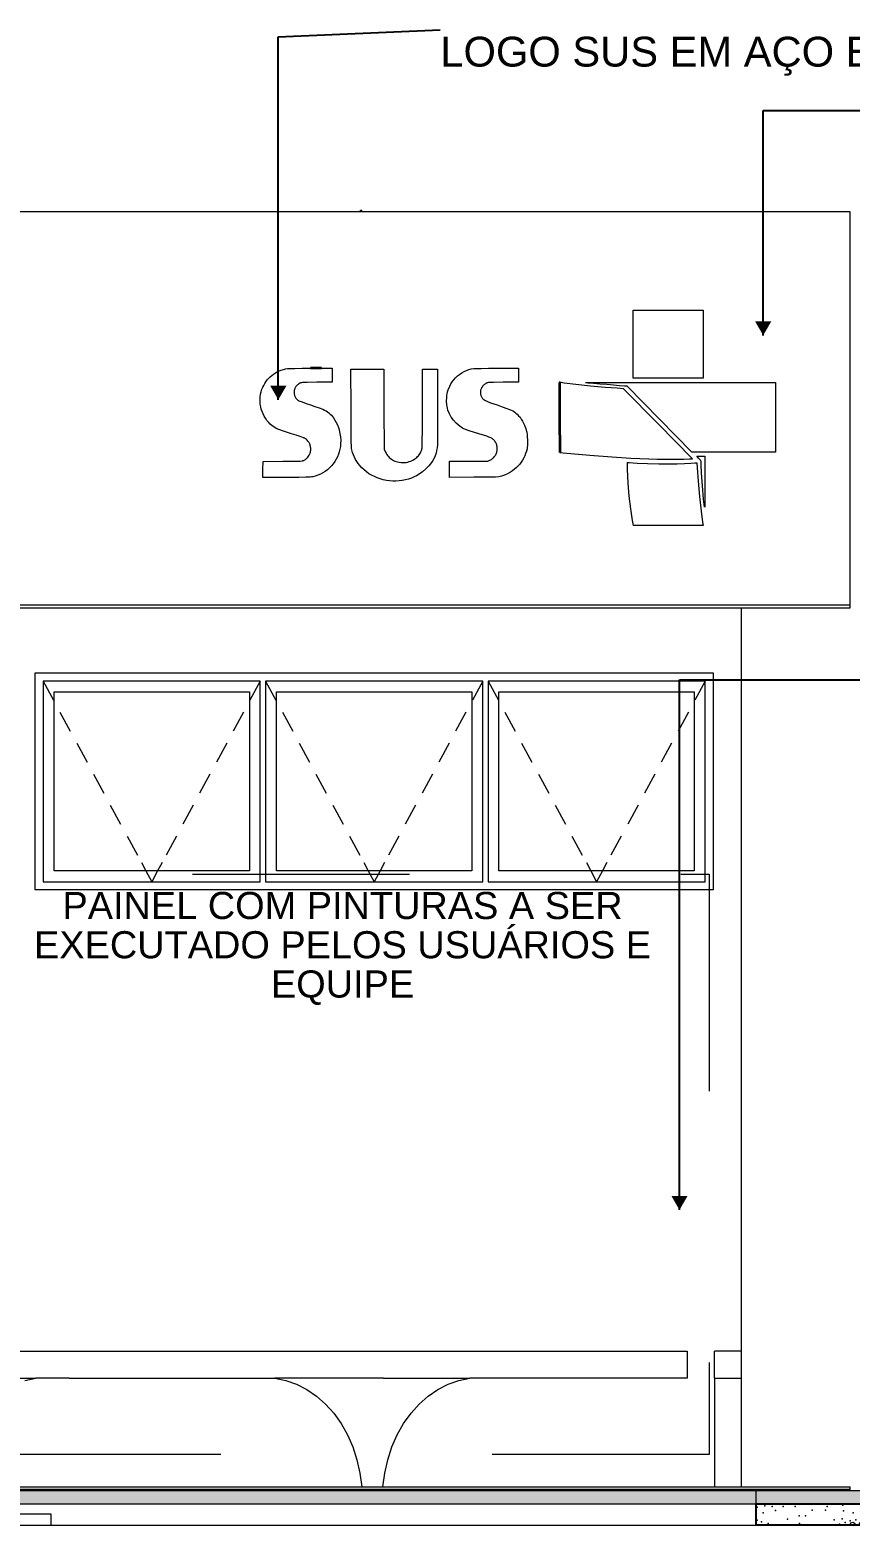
# Model space of a CAD drawing. Header units: metres. Extents: x -77 to 95, y 0 to 9.
# Drawn here: x -47.04 to -44.01, y -0.14 to 5.37 of the extents above; entities that cross this region are included whole.
import ezdxf

# ---------------------------------------------------------------- set-up
doc = ezdxf.new("R2010")
doc.units = ezdxf.units.M
doc.header["$MEASUREMENT"] = 0
doc.linetypes.add('AStair_dashed', pattern=[1.8, 0.8, -1])
for name, color, linetype, lineweight in [('0_Caneta_No__1', 7, 'Continuous', 35), ('0_Caneta_No__241', 7, 'Continuous', 13), ('FORRO.EXEC_Caneta_No__241', 7, 'Continuous', 13), ('Janelas Archicad_Caneta_No__241', 7, 'Continuous', 13), ('LAJES.EST_Caneta_No__241', 7, 'Continuous', 13), ('LAJES.EST_Caneta_No__3', 7, 'Continuous', 25), ('NOMES.ARQ_Caneta_No__1', 7, 'Continuous', 35), ('PAREDE CONSTRUIR_Caneta_No__241', 7, 'Continuous', 13), ('PILARES.EST_Caneta_No__241', 7, 'Continuous', 13), ('TERRENO.ARQ_Caneta_No__241', 7, 'Continuous', 13)]:
    doc.layers.add(name, color=color, linetype=linetype, lineweight=lineweight)
for name, color, linetype, lineweight, true_color in [('0_Caneta_No__97', 7, 'Continuous', 5, 0x6b6b6b), ('ESTRUTURA-COB.EST_Caneta_No__95', 7, 'Continuous', 0, 0xaeaeae), ('Janelas Archicad_Caneta_No__9', 7, 'Continuous', 5, 0x020202), ('Janelas Archicad_Caneta_No__97', 7, 'Continuous', 5, 0x6b6b6b), ('LAJES.EST_Caneta_No__95', 7, 'Continuous', 0, 0xaeaeae), ('NOMES.ARQ_Caneta_No__95', 7, 'Continuous', 0, 0xaeaeae)]:
    doc.layers.add(name, color=color, linetype=linetype, lineweight=lineweight, true_color=true_color)
doc.layers.add('LAJES.EST', color=7, linetype='Continuous')
doc.layers.add('TERRENO.ARQ', color=7, linetype='Continuous')
doc.styles.add('ESTILO_GERADO_1', font='arial.ttf')
doc.dimstyles.new('ESTILO_GERADO__3', dxfattribs={"dimtxt": 0.18, "dimasz": 0.057, "dimexe": 0.18, "dimexo": 0.0625, "dimgap": 0, "dimtad": 0, "dimtih": 1, "dimtoh": 1, "dimdec": 4, "dimzin": 0, "dimdsep": 46, "dimcen": 0.09, "dimadec": 0, "dimazin": 0, "dimtfac": 1, "dimtdec": 4, "dimtmove": 0, "dimatfit": 3, "dimldrblk": 'ARROWHEAD_16', "dimfxl": 0, "dimtolj": 1, "dimtzin": 0, "dimarcsym": 0})

# ---------------------------------------------------------------- blocks, each defined once
blk = doc.blocks.new('*X2')
at = {"layer": 'LAJES.EST_Caneta_No__241', "color": 7, "linetype": 'Continuous', "lineweight": 13}
for p, q in [((-43.6432, -0.0748), (-43.6474, -0.0919)), ((-43.6312, -0.0923), (-43.6474, -0.0919)), ((-43.6432, -0.0748), (-43.6287, -0.0718)), ((-43.6259, -0.0857), (-43.6312, -0.0923)), ((-43.6287, -0.0718), (-43.6259, -0.0857)), ((-43.3852, -0.0939), (-43.3988, -0.105)), ((-43.3861, -0.115), (-43.3988, -0.105)), ((-43.3852, -0.0939), (-43.3718, -0.1002)), ((-43.3718, -0.1002), (-43.378, -0.113)), ((-43.3751, -0.0821), (-43.3709, -0.065)), ((-43.3577, -0.0809), (-43.3751, -0.0821)), ((-43.3699, -0.0926), (-43.3686, -0.0874)), ((-43.3583, -0.1021), (-43.3699, -0.0926)), ((-43.3686, -0.0874), (-43.3527, -0.0881)), ((-43.3527, -0.0881), (-43.3583, -0.1021)), ((-43.357, -0.065), (-43.3577, -0.0809)), ((-43.1216, -0.1012), (-43.1159, -0.0872)), ((-43.1057, -0.102), (-43.1216, -0.1012)), ((-43.1173, -0.125), (-43.1166, -0.1084)), ((-43.1166, -0.1084), (-43.0992, -0.1073)), ((-43.1159, -0.0872), (-43.1044, -0.0967)), ((-43.1044, -0.0967), (-43.1057, -0.102)), ((-43.0992, -0.1073), (-43.1043, -0.1279)), ((-43.1025, -0.0891), (-43.0963, -0.0763)), ((-43.0891, -0.0955), (-43.1025, -0.0891)), ((-43.0963, -0.0763), (-43.0881, -0.0743)), ((-43.0891, -0.0955), (-43.0755, -0.0843)), ((-43.0881, -0.0743), (-43.0755, -0.0843)), ((-41.6963, -0.1109), (-41.6901, -0.0981)), ((-41.6901, -0.0981), (-41.682, -0.0961)), ((-41.6829, -0.1172), (-41.6693, -0.1061)), ((-41.682, -0.0961), (-41.6693, -0.1061)), ((-44.0151, -0.1415), (-44.0109, -0.1329)), ((-44.0109, -0.1329), (-44.0027, -0.1308)), ((-44.0027, -0.1308), (-43.9901, -0.1408)), ((-43.9909, -0.1415), (-43.9901, -0.1408)), ((-43.8434, -0.1402), (-43.8317, -0.129)), ((-43.8432, -0.1415), (-43.8434, -0.1402)), ((-43.8317, -0.129), (-43.8196, -0.1415)), ((-43.811, -0.1399), (-43.8, -0.1297)), ((-43.8082, -0.1415), (-43.811, -0.1399)), ((-43.8, -0.1297), (-43.795, -0.1318)), ((-43.795, -0.1318), (-43.7968, -0.1415)), ((-43.378, -0.113), (-43.3861, -0.115)), ((-43.1173, -0.125), (-43.1043, -0.1279)), ((-41.7109, -0.1415), (-41.7105, -0.1302)), ((-41.7105, -0.1302), (-41.6896, -0.1283)), ((-41.6829, -0.1172), (-41.6963, -0.1109)), ((-41.6896, -0.1283), (-41.6949, -0.1415)), ((-41.6828, -0.1415), (-41.6774, -0.1281)), ((-41.6774, -0.1281), (-41.6658, -0.1377)), ((-41.6658, -0.1377), (-41.6668, -0.1415))]:
    blk.add_line(p, q, dxfattribs=at)
for p in [(-44.356, -0.0756), (-44.3344, -0.0967), (-44.3284, -0.0703), (-44.3015, -0.0732), (-44.2886, -0.0881), (-44.2605, -0.0736), (-44.2159, -0.0736), (-44.2017, -0.107), (-44.1778, -0.1069), (-44.1533, -0.0862), (-44.1045, -0.0862), (-44.0985, -0.0729), (-44.0411, -0.068), (-44.0384, -0.0885), (-44.0027, -0.0963), (-43.9418, -0.0679), (-43.928, -0.1023), (-43.8805, -0.0849), (-43.8487, -0.1009), (-43.8265, -0.0905), (-43.8022, -0.0943), (-43.7725, -0.0652), (-43.766, -0.0867), (-43.7311, -0.1048), (-43.7296, -0.0756), (-43.7082, -0.0709), (-43.7069, -0.1046), (-43.6848, -0.0754), (-43.6664, -0.1051), (-43.6627, -0.0851), (-43.6468, -0.1031), (-43.6264, -0.105), (-43.6089, -0.0981), (-43.5998, -0.0755), (-43.5376, -0.0692), (-43.5343, -0.0991), (-43.4983, -0.0982), (-43.4775, -0.0671), (-43.4453, -0.0654), (-43.4367, -0.11), (-43.4272, -0.0885), (-43.4181, -0.106), (-43.4104, -0.0776), (-43.4039, -0.0892), (-43.3959, -0.0769), (-43.3863, -0.0879), (-43.3804, -0.0736), (-43.3508, -0.0982), (-43.3427, -0.1021), (-43.3311, -0.0802), (-43.3252, -0.1075), (-43.2893, -0.099), (-43.2291, -0.0845), (-43.1888, -0.0974), (-43.1848, -0.0836), (-43.1817, -0.0659), (-43.151, -0.0708), (-43.1491, -0.0818), (-43.1432, -0.1091), (-43.1316, -0.0872), (-43.1235, -0.0911), (-43.1138, -0.0686), (-43.088, -0.1015), (-43.0723, -0.0655), (-43.0704, -0.1002), (-43.0562, -0.0833), (-43.0471, -0.1009), (-43.0375, -0.0794), (-43.0186, -0.1002), (-43.0038, -0.075), (-42.9973, -0.1024), (-42.9815, -0.085), (-42.9251, -0.0743), (-42.908, -0.1003), (-42.8863, -0.0728), (-42.8353, -0.0804), (-42.8099, -0.0938), (-42.7857, -0.0936), (-42.7295, -0.1071), (-42.7172, -0.0713), (-42.7019, -0.0798), (-42.6933, -0.0996), (-42.6795, -0.071), (-42.669, -0.1033), (-42.6661, -0.0824), (-42.6555, -0.0724), (-42.6468, -0.0929), (-42.6204, -0.08), (-42.615, -0.1089), (-42.5676, -0.0915), (-42.5288, -0.0837), (-42.4813, -0.0667), (-42.4716, -0.093), (-42.4308, -0.0709), (-42.4264, -0.1031), (-42.4015, -0.0676), (-42.346, -0.074), (-42.3105, -0.0733), (-42.2866, -0.0732), (-42.1857, -0.1012), (-42.1539, -0.0835), (-42.0608, -0.0857), (-42.0511, -0.0662), (-42.0031, -0.0819), (-41.966, -0.1062), (-41.9551, -0.0715), (-41.9149, -0.0971), (-41.8984, -0.0842), (-41.8851, -0.0703), (-41.8725, -0.0832), (-41.8682, -0.0699), (-41.8531, -0.0757), (-41.792, -0.085), (-41.7675, -0.0931), (-41.7413, -0.089), (-41.7171, -0.0905), (-41.6781, -0.083), (-41.663, -0.0969), (-41.6624, -0.0691), (-41.6462, -0.1071), (-41.6407, -0.074), (-41.6263, -0.106), (-41.5965, -0.0811), (-41.5772, -0.1032), (-41.5426, -0.1098), (-41.5373, -0.0726), (-41.523, -0.0833), (-41.5188, -0.0687), (-44.357, -0.1238), (-44.3486, -0.1407), (-44.3405, -0.1292), (-44.3155, -0.1361), (-44.2444, -0.1201), (-44.2004, -0.1353), (-44.1465, -0.1415), (-44.0728, -0.1218), (-44.053, -0.1387), (-44.0435, -0.1184), (-44.0317, -0.1317), (-44.0135, -0.1254), (-43.993, -0.1227), (-43.9799, -0.1345), (-43.9155, -0.1379), (-43.9043, -0.1144), (-43.8752, -0.1139), (-43.8541, -0.1329), (-43.8401, -0.1215), (-43.8294, -0.1114), (-43.8161, -0.1229), (-43.7936, -0.114), (-43.7783, -0.1225), (-43.7175, -0.1399), (-43.6816, -0.118), (-43.6508, -0.1348), (-43.6306, -0.1256), (-43.5918, -0.1241), (-43.5501, -0.1166), (-43.5131, -0.1234), (-43.4889, -0.1405), (-43.4681, -0.1353), (-43.4628, -0.1119), (-43.4216, -0.1395), (-43.4213, -0.1244), (-43.402, -0.1238), (-43.3975, -0.1364), (-43.3735, -0.1313), (-43.3605, -0.1208), (-43.3233, -0.1185), (-43.2631, -0.1183), (-43.2264, -0.1139), (-43.1194, -0.1333), (-43.1073, -0.1364), (-43.0939, -0.1157), (-43.0864, -0.1279), (-43.0783, -0.1124), (-43.0639, -0.1118), (-42.994, -0.1323), (-42.97, -0.1388), (-42.952, -0.1394), (-42.8894, -0.1283), (-42.8541, -0.1133), (-42.7873, -0.1227), (-42.7231, -0.1286), (-42.6783, -0.1321), (-42.6434, -0.132), (-42.5942, -0.1304), (-42.5398, -0.135), (-42.5154, -0.1388), (-42.4758, -0.1303), (-42.4644, -0.119), (-42.4184, -0.1254), (-42.3986, -0.1408), (-42.3635, -0.1122), (-42.3522, -0.1393), (-42.301, -0.1248), (-42.2606, -0.121), (-42.2286, -0.1188), (-42.1728, -0.1162), (-42.1459, -0.119), (-42.1182, -0.1137), (-42.0065, -0.1251), (-41.9626, -0.1381), (-41.8815, -0.132), (-41.8592, -0.1273), (-41.8211, -0.113), (-41.7975, -0.1131), (-41.7777, -0.1401), (-41.7355, -0.1188), (-41.7215, -0.1272), (-41.7094, -0.1116), (-41.6612, -0.1208), (-41.6141, -0.132), (-41.5481, -0.1333)]:
    blk.add_point(p, dxfattribs=at)
blk = doc.blocks.new('ARROWHEAD_16')
at = {"linetype": 'Continuous', "lineweight": 0}
blk.add_hatch(color=0, dxfattribs=at).paths.add_polyline_path([(-0.9093, 0.525), (0, 0), (-0.9093, -0.525)])
at = {"color": 0, "linetype": 'Continuous', "lineweight": 0}
blk.add_line((0, 0), (-1, 0), dxfattribs=at)

msp = doc.modelspace()

# ---------------------------------------------------------------- hatches: boundary and pattern name
at = {"layer": 'LAJES.EST_Caneta_No__95', "linetype": 'Continuous', "lineweight": 0, "true_color": 0xaeaeae}
msp.add_hatch(color=253, dxfattribs=at).paths.add_polyline_path([(-44.3609, -0.065), (-41.514, -0.065), (-41.514, -0.05), (-41.714, -0.05), (-41.714, -0.015), (-44.3609, -0.015)])
at = {"layer": 'TERRENO.ARQ', "linetype": 'Continuous', "lineweight": 0, "true_color": 0x8fbf7f}
msp.add_hatch(color=73, dxfattribs=at).paths.add_polyline_path([(-48.9163, -0.015), (-48.9163, -0.065), (-44.3609, -0.065), (-44.3609, -0.015)])

# ---------------------------------------------------------------- linework, layer by layer
at = {"layer": '0_Caneta_No__97', "color": 251, "linetype": 'AStair_dashed', "lineweight": 5, "true_color": 0x6b6b6b}
msp.add_lwpolyline([(-44.5331, 0.1186), (-53.6382, 0.1186), (-53.6382, 2.2578), (-44.5331, 2.2578)], close=True, dxfattribs=at)
at = {"layer": 'ESTRUTURA-COB.EST_Caneta_No__95', "color": 253, "linetype": 'Continuous', "lineweight": 0, "true_color": 0xaeaeae}
for p, q in [((-45.8186, 4.7), (-45.8186, 4.7055)), ((-45.8186, 4.7055), (-45.8136, 4.7055)), ((-45.8136, 4.7), (-45.8136, 4.7055))]:
    msp.add_line(p, q, dxfattribs=at)
at = {"layer": 'FORRO.EXEC_Caneta_No__241', "color": 7, "linetype": 'Continuous', "lineweight": 13}
for p, q in [((-56.414, 3.24), (-44.014, 3.24)), ((-44.014, 3.24), (-44.014, 3.25))]:
    msp.add_line(p, q, dxfattribs=at)
at = {"layer": 'Janelas Archicad_Caneta_No__241', "color": 7, "linetype": 'Continuous', "lineweight": 13}
for p, q in [((-47.0182, 3), (-44.5182, 3)), ((-47.0182, 2.2), (-47.0182, 3)), ((-44.5182, 3), (-44.5182, 2.2)), ((-44.5182, 2.2), (-47.0182, 2.2))]:
    msp.add_line(p, q, dxfattribs=at)
at = {"layer": 'Janelas Archicad_Caneta_No__9', "color": 18, "linetype": 'Continuous', "lineweight": 5, "true_color": 0x020202}
for p, q in [((-46.9882, 2.97), (-46.9882, 2.93)), ((-46.1882, 2.97), (-46.9882, 2.97)), ((-46.9882, 2.93), (-46.9882, 2.27)), ((-46.9482, 2.27), (-46.9482, 2.93)), ((-46.9482, 2.93), (-46.2282, 2.93)), ((-46.2282, 2.93), (-46.2282, 2.27)), ((-46.1882, 2.93), (-46.1882, 2.97)), ((-46.1882, 2.27), (-46.1882, 2.93)), ((-46.1682, 2.97), (-46.1682, 2.93)), ((-45.3682, 2.97), (-46.1682, 2.97)), ((-46.1682, 2.93), (-46.1682, 2.27)), ((-46.1282, 2.27), (-46.1282, 2.93)), ((-46.1282, 2.93), (-45.4082, 2.93)), ((-45.4082, 2.93), (-45.4082, 2.27)), ((-45.3682, 2.93), (-45.3682, 2.97)), ((-45.3682, 2.27), (-45.3682, 2.93)), ((-45.3482, 2.97), (-45.3482, 2.93)), ((-44.5482, 2.97), (-45.3482, 2.97)), ((-45.3482, 2.93), (-45.3482, 2.27)), ((-45.3082, 2.27), (-45.3082, 2.93)), ((-45.3082, 2.93), (-44.5882, 2.93)), ((-44.5882, 2.93), (-44.5882, 2.27)), ((-44.5482, 2.93), (-44.5482, 2.97)), ((-44.5482, 2.27), (-44.5482, 2.93)), ((-46.9882, 2.27), (-46.9882, 2.23)), ((-46.2282, 2.27), (-46.9482, 2.27)), ((-46.1882, 2.23), (-46.1882, 2.27)), ((-46.1682, 2.27), (-46.1682, 2.23)), ((-45.4082, 2.27), (-46.1282, 2.27)), ((-45.3682, 2.23), (-45.3682, 2.27)), ((-45.3482, 2.27), (-45.3482, 2.23)), ((-44.5882, 2.27), (-45.3082, 2.27)), ((-44.5482, 2.23), (-44.5482, 2.27)), ((-46.9882, 2.23), (-46.1882, 2.23)), ((-46.1682, 2.23), (-45.3682, 2.23)), ((-45.3482, 2.23), (-44.5482, 2.23))]:
    msp.add_line(p, q, dxfattribs=at)
at = {"layer": 'Janelas Archicad_Caneta_No__97', "color": 251, "linetype": 'Continuous', "lineweight": 5, "true_color": 0x6b6b6b}
for p, q in [((-46.9882, 2.97), (-46.9502, 2.8996)), ((-46.1882, 2.97), (-46.2262, 2.8996)), ((-46.1682, 2.97), (-46.1302, 2.8996)), ((-45.3682, 2.97), (-45.4062, 2.8996)), ((-45.3482, 2.97), (-45.3102, 2.8996)), ((-44.5482, 2.97), (-44.5862, 2.8996)), ((-46.9264, 2.8556), (-46.8883, 2.7853)), ((-46.25, 2.8556), (-46.2881, 2.7853)), ((-46.1064, 2.8556), (-46.0683, 2.7853)), ((-45.43, 2.8556), (-45.4681, 2.7853)), ((-45.2864, 2.8556), (-45.2483, 2.7853)), ((-44.61, 2.8556), (-44.6481, 2.7853)), ((-46.8646, 2.7413), (-46.8265, 2.6709)), ((-46.3118, 2.7413), (-46.3499, 2.6709)), ((-46.0446, 2.7413), (-46.0065, 2.6709)), ((-45.4918, 2.7413), (-45.5299, 2.6709)), ((-45.2246, 2.7413), (-45.1865, 2.6709)), ((-44.6718, 2.7413), (-44.7099, 2.6709)), ((-46.8027, 2.6269), (-46.7647, 2.5565)), ((-46.3737, 2.6269), (-46.4117, 2.5565)), ((-45.9827, 2.6269), (-45.9447, 2.5565)), ((-45.5537, 2.6269), (-45.5917, 2.5565)), ((-45.1627, 2.6269), (-45.1247, 2.5565)), ((-44.7337, 2.6269), (-44.7717, 2.5565)), ((-46.7409, 2.5126), (-46.7029, 2.4422)), ((-46.4355, 2.5126), (-46.4735, 2.4422)), ((-45.9209, 2.5126), (-45.8829, 2.4422)), ((-45.6155, 2.5126), (-45.6535, 2.4422)), ((-45.1009, 2.5126), (-45.0629, 2.4422)), ((-44.7955, 2.5126), (-44.8335, 2.4422)), ((-46.6791, 2.3982), (-46.6411, 2.3278)), ((-46.4973, 2.3982), (-46.5353, 2.3278)), ((-45.8591, 2.3982), (-45.8211, 2.3278)), ((-45.6773, 2.3982), (-45.7153, 2.3278)), ((-45.0391, 2.3982), (-45.0011, 2.3278)), ((-44.8573, 2.3982), (-44.8953, 2.3278)), ((-46.6262, 2.3004), (-46.6098, 2.27)), ((-46.6098, 2.27), (-46.5882, 2.23)), ((-46.5666, 2.27), (-46.5882, 2.23)), ((-46.5502, 2.3004), (-46.5666, 2.27)), ((-45.8062, 2.3004), (-45.7898, 2.27)), ((-45.7898, 2.27), (-45.7682, 2.23)), ((-45.7466, 2.27), (-45.7682, 2.23)), ((-45.7302, 2.3004), (-45.7466, 2.27)), ((-44.9862, 2.3004), (-44.9698, 2.27)), ((-44.9698, 2.27), (-44.9482, 2.23)), ((-44.9266, 2.27), (-44.9482, 2.23)), ((-44.9102, 2.3004), (-44.9266, 2.27))]:
    msp.add_line(p, q, dxfattribs=at)
at = {"layer": 'LAJES.EST_Caneta_No__241', "color": 7, "linetype": 'Continuous', "lineweight": 13}
for p, q in [((-48.614, 0.5), (-44.934, 0.5)), ((-44.934, 0.5), (-44.614, 0.5)), ((-44.614, 0.5), (-44.614, 0.4)), ((-44.514, 0.4), (-44.514, 0.5)), ((-44.414, 0.5), (-44.514, 0.5)), ((-47.1324, 0.4), (-47.0158, 0.4)), ((-47.0561, 0.3918), (-47.0158, 0.4)), ((-46.8924, 0.4), (-47.0158, 0.4)), ((-46.8924, 0.4), (-46.7462, 0.4)), ((-46.7462, 0.4), (-46.134, 0.4)), ((-45.734, 0.4), (-46.134, 0.4)), ((-46.134, 0.4), (-46.0938, 0.3918)), ((-46.0938, 0.3918), (-46.0546, 0.3779)), ((-45.734, 0.4), (-45.6175, 0.4)), ((-45.6175, 0.4), (-45.6087, 0.4)), ((-45.6087, 0.4), (-45.5412, 0.4)), ((-45.5412, 0.4), (-45.5324, 0.4)), ((-45.5324, 0.4), (-45.4158, 0.4)), ((-45.4953, 0.3779), (-45.4561, 0.3918)), ((-45.4561, 0.3918), (-45.4158, 0.4)), ((-45.414, 0.4), (-45.4158, 0.4)), ((-45.2924, 0.4), (-45.414, 0.4)), ((-45.2327, 0.4), (-45.2924, 0.4)), ((-45.054, 0.4), (-45.2327, 0.4)), ((-44.934, 0.4), (-45.054, 0.4)), ((-44.614, 0.4), (-44.934, 0.4)), ((-44.514, 0.4), (-44.514, 0.3918)), ((-44.514, 0.4), (-44.414, 0.4)), ((-44.514, 0.3918), (-44.514, 0.3779)), ((-46.0546, 0.3779), (-46.0169, 0.3586)), ((-46.0169, 0.3586), (-45.9812, 0.3341)), ((-45.9812, 0.3341), (-45.9479, 0.3046)), ((-45.602, 0.3046), (-45.5687, 0.3341)), ((-45.5687, 0.3341), (-45.533, 0.3586)), ((-45.533, 0.3586), (-45.4953, 0.3779)), ((-44.514, 0.3779), (-44.514, 0.3586)), ((-44.514, 0.3586), (-44.514, 0.3341)), ((-44.514, 0.3341), (-44.514, 0.3046)), ((-45.9479, 0.3046), (-45.9175, 0.2707)), ((-45.6324, 0.2707), (-45.602, 0.3046)), ((-44.514, 0.3046), (-44.514, 0.2707)), ((-45.9175, 0.2707), (-45.8903, 0.2327)), ((-45.8903, 0.2327), (-45.8668, 0.1911)), ((-45.6831, 0.1911), (-45.6596, 0.2327)), ((-45.6596, 0.2327), (-45.6324, 0.2707)), ((-44.514, 0.2707), (-44.514, 0.2327)), ((-44.514, 0.2327), (-44.514, 0.1911)), ((-45.8668, 0.1911), (-45.8472, 0.1464)), ((-45.7027, 0.1464), (-45.6831, 0.1911)), ((-44.514, 0.1911), (-44.514, 0.1464)), ((-45.8472, 0.1464), (-45.8317, 0.0993)), ((-45.7182, 0.0993), (-45.7027, 0.1464)), ((-44.514, 0.1464), (-44.514, 0.0993)), ((-45.8317, 0.0993), (-45.8206, 0.0503)), ((-45.7293, 0.0503), (-45.7182, 0.0993)), ((-44.514, 0.0993), (-44.514, 0.0503)), ((-47.3358, 0), (-45.814, 0)), ((-45.8206, 0.0503), (-45.814, 0)), ((-45.814, 0), (-45.7358, 0)), ((-45.7358, 0), (-45.7293, 0.0503)), ((-45.7358, 0), (-44.014, 0)), ((-44.514, 0.0503), (-44.514, 0)), ((-44.014, -0.01), (-44.014, 0)), ((-44.014, -0.01), (-48.4163, -0.01)), ((-41.714, -0.015), (-44.3609, -0.015)), ((-44.014, -0.015), (-44.014, -0.01)), ((-46.9598, -0.1415), (-44.3609, -0.1415))]:
    msp.add_line(p, q, dxfattribs=at)
at = {"layer": 'LAJES.EST_Caneta_No__3', "color": 7, "linetype": 'Continuous', "lineweight": 25}
for p, q in [((-44.3609, -0.065), (-44.3609, -0.1415)), ((-41.514, -0.065), (-44.3609, -0.065)), ((-41.514, -0.1415), (-44.3609, -0.1415))]:
    msp.add_line(p, q, dxfattribs=at)
at = {"layer": 'NOMES.ARQ_Caneta_No__1', "color": 7, "linetype": 'Continuous', "lineweight": 35}
for p, q in [((-45.9627, 4.123), (-46.0027, 4.123)), ((-45.0846, 4.0707), (-45.0846, 4.0329)), ((-45.0846, 4.0329), (-45.0846, 3.9913)), ((-45.0844, 4.0708), (-45.0845, 4.0708)), ((-45.0843, 4.0708), (-45.0844, 4.0708)), ((-45.0843, 4.0708), (-45.0843, 4.0708)), ((-45.0846, 3.9913), (-45.0845, 3.9418)), ((-45.0845, 3.9418), (-45.0843, 3.8128))]:
    msp.add_line(p, q, dxfattribs=at)
at = {"layer": 'NOMES.ARQ_Caneta_No__95', "color": 253, "linetype": 'Continuous', "lineweight": 0, "true_color": 0xaeaeae}
for p, q in [((-44.8139, 4.2113), (-44.8139, 4.3365)), ((-44.8139, 4.3365), (-44.6847, 4.3365)), ((-44.6847, 4.3365), (-44.5555, 4.3365)), ((-44.5555, 4.3365), (-44.5555, 4.2113)), ((-44.8139, 4.0862), (-44.8139, 4.2113)), ((-44.5555, 4.2113), (-44.5555, 4.0862)), ((-46.1672, 4.0733), (-46.1624, 4.0797)), ((-46.1624, 4.0797), (-46.1571, 4.0857)), ((-46.1571, 4.0857), (-46.1514, 4.0914)), ((-46.1514, 4.0914), (-46.1453, 4.0967)), ((-46.1453, 4.0967), (-46.1389, 4.1015)), ((-46.1389, 4.1015), (-46.1322, 4.1059)), ((-46.1322, 4.1059), (-46.1252, 4.1099)), ((-46.1252, 4.1099), (-46.1179, 4.1134)), ((-46.1179, 4.1134), (-46.1105, 4.1163)), ((-46.1105, 4.1163), (-46.1029, 4.1188)), ((-46.1029, 4.1188), (-46.0952, 4.1207)), ((-46.0952, 4.1207), (-46.0873, 4.122)), ((-46.0873, 4.122), (-46.0838, 4.1223)), ((-46.0838, 4.1223), (-46.0605, 4.1225)), ((-46.0605, 4.1225), (-46.0337, 4.1228)), ((-46.0337, 4.1228), (-46.0027, 4.1229)), ((-46.0027, 4.1229), (-45.9627, 4.123)), ((-45.9627, 4.123), (-45.9227, 4.1231)), ((-45.9227, 4.1231), (-45.9227, 4.0975)), ((-45.9227, 4.0975), (-45.9227, 4.0718)), ((-45.8536, 3.9761), (-45.8542, 4.12)), ((-45.8542, 4.12), (-45.8233, 4.12)), ((-45.8233, 4.12), (-45.7933, 4.12)), ((-45.7933, 4.12), (-45.7324, 4.12)), ((-45.7324, 4.12), (-45.732, 3.9722)), ((-45.5904, 3.976), (-45.5904, 4.12)), ((-45.5904, 4.12), (-45.5623, 4.12)), ((-45.5623, 4.12), (-45.5342, 4.12)), ((-45.5342, 4.12), (-45.5342, 3.978)), ((-45.4804, 4.0731), (-45.4746, 4.0806)), ((-45.4746, 4.0806), (-45.468, 4.0878)), ((-45.468, 4.0878), (-45.461, 4.0944)), ((-45.461, 4.0944), (-45.4534, 4.1004)), ((-45.4534, 4.1004), (-45.4453, 4.1058)), ((-45.4453, 4.1058), (-45.4369, 4.1105)), ((-45.4369, 4.1105), (-45.4281, 4.1146)), ((-45.4281, 4.1146), (-45.4192, 4.1178)), ((-45.4192, 4.1178), (-45.4101, 4.1203)), ((-45.4101, 4.1203), (-45.4008, 4.122)), ((-45.4008, 4.122), (-45.3972, 4.1223)), ((-45.3972, 4.1223), (-45.374, 4.1225)), ((-45.374, 4.1225), (-45.3471, 4.1228)), ((-45.3471, 4.1228), (-45.3162, 4.1229)), ((-45.3162, 4.1229), (-45.2362, 4.1231)), ((-45.2362, 4.1231), (-45.2362, 4.0975)), ((-45.2362, 4.0975), (-45.2362, 4.0718)), ((-44.6847, 4.0862), (-44.8139, 4.0862)), ((-44.5555, 4.0862), (-44.6847, 4.0862)), ((-46.1881, 4.0181), (-46.1867, 4.0273)), ((-46.1867, 4.0273), (-46.1846, 4.0364)), ((-46.1846, 4.0364), (-46.1818, 4.0453)), ((-46.1818, 4.0453), (-46.1789, 4.0527)), ((-46.1789, 4.0527), (-46.1755, 4.0598)), ((-46.1755, 4.0598), (-46.1716, 4.0667)), ((-46.1716, 4.0667), (-46.1672, 4.0733)), ((-46.0629, 4.037), (-46.0631, 4.0334)), ((-46.0631, 4.0334), (-46.063, 4.0306)), ((-46.063, 4.0306), (-46.0626, 4.0278)), ((-46.0625, 4.0406), (-46.0629, 4.037)), ((-46.0626, 4.0278), (-46.0621, 4.0251)), ((-46.0617, 4.0441), (-46.0625, 4.0406)), ((-46.0621, 4.0251), (-46.0613, 4.0224)), ((-46.061, 4.0465), (-46.0617, 4.0441)), ((-46.0601, 4.0489), (-46.061, 4.0465)), ((-46.0591, 4.0512), (-46.0601, 4.0489)), ((-46.0578, 4.0534), (-46.0591, 4.0512)), ((-46.0564, 4.0555), (-46.0578, 4.0534)), ((-46.0548, 4.0575), (-46.0564, 4.0555)), ((-46.0531, 4.0594), (-46.0548, 4.0575)), ((-46.0513, 4.0612), (-46.0531, 4.0594)), ((-46.0484, 4.0635), (-46.0513, 4.0612)), ((-46.0453, 4.0656), (-46.0484, 4.0635)), ((-46.0421, 4.0675), (-46.0453, 4.0656)), ((-46.0408, 4.0682), (-46.0421, 4.0675)), ((-46.0394, 4.0687), (-46.0408, 4.0682)), ((-46.038, 4.0691), (-46.0394, 4.0687)), ((-46.0366, 4.0695), (-46.038, 4.0691)), ((-46.0327, 4.0701), (-46.0366, 4.0695)), ((-46.0288, 4.0705), (-46.0327, 4.0701)), ((-46.0151, 4.071), (-46.0288, 4.0705)), ((-45.9793, 4.0713), (-46.0151, 4.071)), ((-45.9227, 4.0718), (-45.9793, 4.0713)), ((-45.5003, 4.023), (-45.4992, 4.0299)), ((-45.4992, 4.0299), (-45.4976, 4.0366)), ((-45.4976, 4.0366), (-45.4956, 4.0431)), ((-45.4956, 4.0431), (-45.4899, 4.0568)), ((-45.4899, 4.0568), (-45.4855, 4.0652)), ((-45.4855, 4.0652), (-45.4804, 4.0731)), ((-45.3765, 4.0372), (-45.3766, 4.0347)), ((-45.3766, 4.0347), (-45.3766, 4.0323)), ((-45.3766, 4.0323), (-45.3764, 4.0298)), ((-45.3762, 4.0396), (-45.3765, 4.0372)), ((-45.3764, 4.0298), (-45.376, 4.0274)), ((-45.3757, 4.0421), (-45.3762, 4.0396)), ((-45.376, 4.0274), (-45.3755, 4.025)), ((-45.375, 4.0446), (-45.3757, 4.0421)), ((-45.3755, 4.025), (-45.3748, 4.0226)), ((-45.3742, 4.0469), (-45.375, 4.0446)), ((-45.3732, 4.0492), (-45.3742, 4.0469)), ((-45.372, 4.0515), (-45.3732, 4.0492)), ((-45.3707, 4.0537), (-45.372, 4.0515)), ((-45.3693, 4.0557), (-45.3707, 4.0537)), ((-45.3674, 4.0581), (-45.3693, 4.0557)), ((-45.3653, 4.0603), (-45.3674, 4.0581)), ((-45.3631, 4.0623), (-45.3653, 4.0603)), ((-45.3608, 4.0642), (-45.3631, 4.0623)), ((-45.3583, 4.0659), (-45.3608, 4.0642)), ((-45.3557, 4.0675), (-45.3583, 4.0659)), ((-45.3543, 4.0681), (-45.3557, 4.0675)), ((-45.3529, 4.0687), (-45.3543, 4.0681)), ((-45.3515, 4.0691), (-45.3529, 4.0687)), ((-45.3501, 4.0695), (-45.3515, 4.0691)), ((-45.3463, 4.0701), (-45.3501, 4.0695)), ((-45.3424, 4.0705), (-45.3463, 4.0701)), ((-45.3288, 4.071), (-45.3424, 4.0705)), ((-45.2928, 4.0713), (-45.3288, 4.071)), ((-45.2362, 4.0718), (-45.2928, 4.0713)), ((-45.0843, 4.0708), (-45.0843, 3.8128)), ((-45.0793, 4.07), (-45.0843, 4.0708)), ((-45.0738, 4.0692), (-45.0793, 4.07)), ((-45.0673, 4.0683), (-45.0738, 4.0692)), ((-45.0244, 4.0626), (-45.0673, 4.0683)), ((-44.9704, 4.0568), (-45.0244, 4.0626)), ((-44.989, 4.07), (-44.9314, 4.0703)), ((-44.9803, 4.0685), (-44.989, 4.0692)), ((-44.9603, 4.0668), (-44.9803, 4.0685)), ((-44.9163, 4.0518), (-44.9704, 4.0568)), ((-44.9364, 4.0648), (-44.9603, 4.0668)), ((-44.9107, 4.0626), (-44.9364, 4.0648)), ((-44.9314, 4.0703), (-44.8363, 4.0705)), ((-44.873, 4.0489), (-44.9163, 4.0518)), ((-44.8857, 4.0606), (-44.9107, 4.0626)), ((-44.8637, 4.0587), (-44.8857, 4.0606)), ((-44.8491, 4.0476), (-44.873, 4.0489)), ((-44.845, 4.0572), (-44.8637, 4.0587)), ((-44.722, 3.9184), (-44.8491, 4.0476)), ((-44.8411, 4.0568), (-44.845, 4.0572)), ((-44.8359, 4.0563), (-44.8411, 4.0568)), ((-44.8363, 4.0705), (-44.6458, 4.0706)), ((-44.7165, 3.9348), (-44.8359, 4.0563)), ((-44.6458, 4.0706), (-44.2888, 4.0708)), ((-44.2888, 4.0708), (-44.2888, 3.9421)), ((-46.1888, 4.0088), (-46.1881, 4.0181)), ((-46.1887, 3.9995), (-46.1888, 4.0088)), ((-46.188, 3.9902), (-46.1887, 3.9995)), ((-46.1865, 3.981), (-46.188, 3.9902)), ((-46.1843, 3.972), (-46.1865, 3.981)), ((-46.1815, 3.9632), (-46.1843, 3.972)), ((-46.0613, 4.0224), (-46.0604, 4.0197)), ((-46.0604, 4.0197), (-46.0592, 4.0171)), ((-46.0592, 4.0171), (-46.058, 4.0146)), ((-46.058, 4.0146), (-46.0565, 4.0123)), ((-46.0565, 4.0123), (-46.0549, 4.0101)), ((-46.0549, 4.0101), (-46.0537, 4.0087)), ((-46.0537, 4.0087), (-46.0523, 4.0074)), ((-46.0523, 4.0074), (-46.0509, 4.0062)), ((-46.0509, 4.0062), (-46.0494, 4.0051)), ((-46.0494, 4.0051), (-46.0482, 4.0044)), ((-46.0482, 4.0044), (-46.047, 4.0037)), ((-46.047, 4.0037), (-46.0457, 4.0032)), ((-46.0457, 4.0032), (-46.0338, 3.9987)), ((-46.0338, 3.9987), (-46.0194, 3.9935)), ((-46.0194, 3.9935), (-46.0034, 3.9881)), ((-46.0034, 3.9881), (-45.9869, 3.9824)), ((-45.9869, 3.9824), (-45.971, 3.9767)), ((-45.971, 3.9767), (-45.9576, 3.9716)), ((-45.9576, 3.9716), (-45.9507, 3.9684)), ((-45.8532, 3.8943), (-45.8536, 3.9761)), ((-45.732, 3.9722), (-45.7316, 3.8243)), ((-45.5905, 3.8931), (-45.5904, 3.976)), ((-45.5342, 3.978), (-45.5344, 3.8747)), ((-45.5011, 4), (-45.5009, 4.016)), ((-45.5006, 3.9893), (-45.5011, 4)), ((-45.5009, 4.016), (-45.5003, 4.023)), ((-45.4997, 3.9818), (-45.5006, 3.9893)), ((-45.4984, 3.9752), (-45.4997, 3.9818)), ((-45.4962, 3.9679), (-45.4984, 3.9752)), ((-45.3748, 4.0226), (-45.3739, 4.0203)), ((-45.3739, 4.0203), (-45.3729, 4.018)), ((-45.3729, 4.018), (-45.3717, 4.0159)), ((-45.3717, 4.0159), (-45.3703, 4.0138)), ((-45.3703, 4.0138), (-45.3688, 4.0118)), ((-45.3688, 4.0118), (-45.3672, 4.0099)), ((-45.3672, 4.0099), (-45.3655, 4.0081)), ((-45.3655, 4.0081), (-45.3644, 4.0072)), ((-45.3644, 4.0072), (-45.3633, 4.0063)), ((-45.3633, 4.0063), (-45.3621, 4.0056)), ((-45.3621, 4.0056), (-45.3608, 4.0049)), ((-45.3608, 4.0049), (-45.3525, 4.0011)), ((-45.3525, 4.0011), (-45.339, 3.996)), ((-45.339, 3.996), (-45.3145, 3.9875)), ((-45.3145, 3.9875), (-45.2963, 3.9812)), ((-45.2963, 3.9812), (-45.2795, 3.975)), ((-45.2795, 3.975), (-45.2655, 3.9697)), ((-45.2655, 3.9697), (-45.2597, 3.967)), ((-46.1779, 3.9546), (-46.1815, 3.9632)), ((-46.1738, 3.9463), (-46.1779, 3.9546)), ((-46.1689, 3.9384), (-46.1738, 3.9463)), ((-46.1635, 3.9308), (-46.1689, 3.9384)), ((-46.1575, 3.9237), (-46.1635, 3.9308)), ((-46.151, 3.9171), (-46.1575, 3.9237)), ((-46.144, 3.911), (-46.151, 3.9171)), ((-45.9507, 3.9684), (-45.9452, 3.9654)), ((-45.9452, 3.9654), (-45.94, 3.962)), ((-45.94, 3.962), (-45.935, 3.9582)), ((-45.935, 3.9582), (-45.9303, 3.9541)), ((-45.9303, 3.9541), (-45.9259, 3.9497)), ((-45.9259, 3.9497), (-45.9218, 3.9449)), ((-45.9218, 3.9449), (-45.9181, 3.9399)), ((-45.9181, 3.9399), (-45.9127, 3.9317)), ((-45.9127, 3.9317), (-45.908, 3.9231)), ((-45.908, 3.9231), (-45.9038, 3.9141)), ((-45.9038, 3.9141), (-45.9002, 3.9049)), ((-45.4908, 3.9546), (-45.4962, 3.9679)), ((-45.4842, 3.9427), (-45.4908, 3.9546)), ((-45.476, 3.9315), (-45.4842, 3.9427)), ((-45.4657, 3.9203), (-45.476, 3.9315)), ((-45.4589, 3.914), (-45.4657, 3.9203)), ((-45.4518, 3.9083), (-45.4589, 3.914)), ((-45.2597, 3.967), (-45.2548, 3.9642)), ((-45.2548, 3.9642), (-45.2501, 3.961)), ((-45.2501, 3.961), (-45.2456, 3.9576)), ((-45.2456, 3.9576), (-45.2414, 3.9538)), ((-45.2414, 3.9538), (-45.2357, 3.9481)), ((-45.2357, 3.9481), (-45.2305, 3.942)), ((-45.2305, 3.942), (-45.2258, 3.9355)), ((-45.2258, 3.9355), (-45.2213, 3.9282)), ((-45.2213, 3.9282), (-45.2172, 3.9206)), ((-45.2172, 3.9206), (-45.2137, 3.9128)), ((-44.5949, 3.7891), (-44.722, 3.9184)), ((-44.5972, 3.8134), (-44.7165, 3.9348)), ((-44.2888, 3.9421), (-44.2888, 3.8133)), ((-46.1385, 3.9069), (-46.144, 3.911)), ((-46.1328, 3.9033), (-46.1385, 3.9069)), ((-46.1266, 3.8999), (-46.1328, 3.9033)), ((-46.1201, 3.897), (-46.1266, 3.8999)), ((-46.1023, 3.8904), (-46.1201, 3.897)), ((-46.0727, 3.8813), (-46.1023, 3.8904)), ((-46.056, 3.8762), (-46.0727, 3.8813)), ((-46.041, 3.8713), (-46.056, 3.8762)), ((-46.0285, 3.867), (-46.041, 3.8713)), ((-46.0271, 3.8665), (-46.0285, 3.867)), ((-46.0257, 3.8658), (-46.0271, 3.8665)), ((-46.0244, 3.865), (-46.0257, 3.8658)), ((-46.0211, 3.8627), (-46.0244, 3.865)), ((-46.0179, 3.8601), (-46.0211, 3.8627)), ((-46.015, 3.8573), (-46.0179, 3.8601)), ((-45.9002, 3.9049), (-45.8973, 3.8955)), ((-45.8973, 3.8955), (-45.8944, 3.883)), ((-45.8944, 3.883), (-45.8925, 3.8702)), ((-45.8925, 3.8702), (-45.8917, 3.8573)), ((-45.8527, 3.8553), (-45.8532, 3.8943)), ((-45.5908, 3.8549), (-45.5905, 3.8931)), ((-45.5344, 3.8747), (-45.5353, 3.8401)), ((-45.4472, 3.9052), (-45.4518, 3.9083)), ((-45.4425, 3.9023), (-45.4472, 3.9052)), ((-45.4377, 3.8998), (-45.4425, 3.9023)), ((-45.418, 3.8921), (-45.4377, 3.8998)), ((-45.383, 3.8812), (-45.418, 3.8921)), ((-45.3527, 3.872), (-45.383, 3.8812)), ((-45.3453, 3.8694), (-45.3527, 3.872)), ((-45.3382, 3.8663), (-45.3453, 3.8694)), ((-45.3358, 3.865), (-45.3382, 3.8663)), ((-45.3336, 3.8637), (-45.3358, 3.865)), ((-45.3314, 3.8621), (-45.3336, 3.8637)), ((-45.3293, 3.8604), (-45.3314, 3.8621)), ((-45.3274, 3.8586), (-45.3293, 3.8604)), ((-45.3255, 3.8566), (-45.3274, 3.8586)), ((-45.2137, 3.9128), (-45.2091, 3.8999)), ((-45.2091, 3.8999), (-45.2057, 3.8868)), ((-45.2057, 3.8868), (-45.2045, 3.88)), ((-45.2045, 3.88), (-45.2037, 3.8733)), ((-45.2037, 3.8733), (-45.2029, 3.8555)), ((-46.0123, 3.8543), (-46.015, 3.8573)), ((-46.0104, 3.8518), (-46.0123, 3.8543)), ((-46.0086, 3.8492), (-46.0104, 3.8518)), ((-46.0071, 3.8465), (-46.0086, 3.8492)), ((-46.0079, 3.8025), (-46.0066, 3.8048)), ((-46.0057, 3.8437), (-46.0071, 3.8465)), ((-46.0066, 3.8048), (-46.0055, 3.8072)), ((-46.0046, 3.8408), (-46.0057, 3.8437)), ((-46.0055, 3.8072), (-46.0046, 3.8096)), ((-46.0036, 3.8378), (-46.0046, 3.8408)), ((-46.0046, 3.8096), (-46.0035, 3.8135)), ((-46.0029, 3.8348), (-46.0036, 3.8378)), ((-46.0035, 3.8135), (-46.0027, 3.8175)), ((-46.0024, 3.8317), (-46.0029, 3.8348)), ((-46.0027, 3.8175), (-46.0022, 3.8215)), ((-46.0021, 3.8286), (-46.0024, 3.8317)), ((-46.0022, 3.8215), (-46.002, 3.8255)), ((-46.002, 3.8255), (-46.0021, 3.8286)), ((-45.8999, 3.8058), (-45.9037, 3.7967)), ((-45.8969, 3.8152), (-45.8999, 3.8058)), ((-45.8945, 3.8248), (-45.8969, 3.8152)), ((-45.8929, 3.8346), (-45.8945, 3.8248)), ((-45.8919, 3.8444), (-45.8929, 3.8346)), ((-45.8917, 3.8573), (-45.8919, 3.8444)), ((-45.852, 3.832), (-45.8527, 3.8553)), ((-45.8515, 3.8269), (-45.852, 3.832)), ((-45.8506, 3.8218), (-45.8515, 3.8269)), ((-45.8481, 3.8128), (-45.8506, 3.8218)), ((-45.845, 3.804), (-45.8481, 3.8128)), ((-45.8413, 3.7954), (-45.845, 3.804)), ((-45.7316, 3.8243), (-45.7266, 3.8138)), ((-45.7266, 3.8138), (-45.7244, 3.8095)), ((-45.7244, 3.8095), (-45.7218, 3.8054)), ((-45.7218, 3.8054), (-45.719, 3.8015)), ((-45.6052, 3.8006), (-45.6025, 3.8041)), ((-45.6025, 3.8041), (-45.6, 3.8077)), ((-45.6, 3.8077), (-45.5978, 3.8114)), ((-45.5978, 3.8114), (-45.5959, 3.8153)), ((-45.5959, 3.8153), (-45.5942, 3.8193)), ((-45.5942, 3.8193), (-45.5929, 3.8235)), ((-45.5929, 3.8235), (-45.5921, 3.8264)), ((-45.5921, 3.8264), (-45.5917, 3.8293)), ((-45.5917, 3.8293), (-45.5914, 3.8323)), ((-45.5914, 3.8323), (-45.5908, 3.8549)), ((-45.5403, 3.81), (-45.5435, 3.8006)), ((-45.5379, 3.8196), (-45.5403, 3.81)), ((-45.5362, 3.8298), (-45.5379, 3.8196)), ((-45.5353, 3.8401), (-45.5362, 3.8298)), ((-45.3238, 3.8545), (-45.3255, 3.8566)), ((-45.3223, 3.8523), (-45.3238, 3.8545)), ((-45.3205, 3.8495), (-45.3223, 3.8523)), ((-45.3219, 3.8013), (-45.3202, 3.8043)), ((-45.319, 3.8465), (-45.3205, 3.8495)), ((-45.3202, 3.8043), (-45.3188, 3.8073)), ((-45.3177, 3.8435), (-45.319, 3.8465)), ((-45.3188, 3.8073), (-45.3175, 3.8105)), ((-45.3166, 3.8403), (-45.3177, 3.8435)), ((-45.3175, 3.8105), (-45.3165, 3.8137)), ((-45.3158, 3.8371), (-45.3166, 3.8403)), ((-45.3165, 3.8137), (-45.3157, 3.817)), ((-45.3152, 3.8338), (-45.3158, 3.8371)), ((-45.3157, 3.817), (-45.3151, 3.8203)), ((-45.3148, 3.8305), (-45.3152, 3.8338)), ((-45.3151, 3.8203), (-45.3148, 3.8237)), ((-45.3147, 3.8271), (-45.3148, 3.8305)), ((-45.3148, 3.8237), (-45.3147, 3.8271)), ((-45.2099, 3.8086), (-45.2132, 3.8002)), ((-45.207, 3.8172), (-45.2099, 3.8086)), ((-45.2048, 3.8259), (-45.207, 3.8172)), ((-45.2038, 3.8319), (-45.2048, 3.8259)), ((-45.2032, 3.838), (-45.2038, 3.8319)), ((-45.2029, 3.8555), (-45.2032, 3.838)), ((-45.0843, 3.8128), (-45.0714, 3.8116)), ((-45.0714, 3.8116), (-44.973, 3.8026)), ((-44.443, 3.8134), (-44.5972, 3.8134)), ((-44.2888, 3.8133), (-44.443, 3.8134)), ((-46.1787, 3.7206), (-46.1782, 3.7498)), ((-46.1782, 3.7498), (-46.1778, 3.7791)), ((-46.1778, 3.7791), (-46.1053, 3.7799)), ((-46.1053, 3.7799), (-46.0582, 3.7804)), ((-46.0582, 3.7804), (-46.0415, 3.781)), ((-46.0415, 3.781), (-46.0323, 3.782)), ((-46.0323, 3.782), (-46.0308, 3.7824)), ((-46.0308, 3.7824), (-46.0292, 3.7828)), ((-46.0292, 3.7828), (-46.0277, 3.7834)), ((-46.0277, 3.7834), (-46.0263, 3.7841)), ((-46.0263, 3.7841), (-46.024, 3.7854)), ((-46.024, 3.7854), (-46.0218, 3.787)), ((-46.0218, 3.787), (-46.0197, 3.7886)), ((-46.0197, 3.7886), (-46.0164, 3.7918)), ((-46.0164, 3.7918), (-46.0133, 3.7952)), ((-46.0133, 3.7952), (-46.0105, 3.7988)), ((-46.0105, 3.7988), (-46.0079, 3.8025)), ((-45.9408, 3.7488), (-45.9489, 3.7428)), ((-45.9331, 3.7555), (-45.9408, 3.7488)), ((-45.926, 3.7628), (-45.9331, 3.7555)), ((-45.9194, 3.7706), (-45.926, 3.7628)), ((-45.9135, 3.7789), (-45.9194, 3.7706)), ((-45.9082, 3.7876), (-45.9135, 3.7789)), ((-45.9037, 3.7967), (-45.9082, 3.7876)), ((-45.837, 3.7871), (-45.8413, 3.7954)), ((-45.8322, 3.779), (-45.837, 3.7871)), ((-45.8269, 3.7714), (-45.8322, 3.779)), ((-45.8211, 3.7641), (-45.8269, 3.7714)), ((-45.8134, 3.7557), (-45.8211, 3.7641)), ((-45.8052, 3.748), (-45.8134, 3.7557)), ((-45.7965, 3.7408), (-45.8052, 3.748)), ((-45.719, 3.8015), (-45.7159, 3.7978)), ((-45.7159, 3.7978), (-45.7125, 3.7943)), ((-45.7125, 3.7943), (-45.7088, 3.7911)), ((-45.7088, 3.7911), (-45.7049, 3.7881)), ((-45.7049, 3.7881), (-45.7009, 3.7855)), ((-45.7009, 3.7855), (-45.6965, 3.7831)), ((-45.6965, 3.7831), (-45.692, 3.781)), ((-45.692, 3.781), (-45.6874, 3.7792)), ((-45.6874, 3.7792), (-45.6826, 3.7778)), ((-45.6826, 3.7778), (-45.6759, 3.7764)), ((-45.6759, 3.7764), (-45.6691, 3.7755)), ((-45.6691, 3.7755), (-45.6623, 3.7752)), ((-45.6623, 3.7752), (-45.6564, 3.7754)), ((-45.6564, 3.7754), (-45.6505, 3.7761)), ((-45.6505, 3.7761), (-45.6447, 3.7772)), ((-45.6447, 3.7772), (-45.639, 3.7787)), ((-45.639, 3.7787), (-45.6335, 3.7805)), ((-45.6335, 3.7805), (-45.6283, 3.7828)), ((-45.6283, 3.7828), (-45.6232, 3.7855)), ((-45.6232, 3.7855), (-45.6184, 3.7886)), ((-45.6184, 3.7886), (-45.6148, 3.7913)), ((-45.6148, 3.7913), (-45.6114, 3.7942)), ((-45.6114, 3.7942), (-45.6082, 3.7973)), ((-45.6082, 3.7973), (-45.6052, 3.8006)), ((-45.5776, 3.7517), (-45.5897, 3.7412)), ((-45.5668, 3.763), (-45.5776, 3.7517)), ((-45.5571, 3.7753), (-45.5668, 3.763)), ((-45.5519, 3.7833), (-45.5571, 3.7753)), ((-45.5473, 3.7918), (-45.5519, 3.7833)), ((-45.5435, 3.8006), (-45.5473, 3.7918)), ((-45.4905, 3.7502), (-45.4905, 3.7799)), ((-45.4905, 3.7799), (-45.4199, 3.7799)), ((-45.4905, 3.7204), (-45.4905, 3.7502)), ((-45.4199, 3.7799), (-45.3493, 3.7799)), ((-45.3493, 3.7799), (-45.3415, 3.7836)), ((-45.3415, 3.7836), (-45.3386, 3.7851)), ((-45.3386, 3.7851), (-45.3357, 3.7869)), ((-45.3357, 3.7869), (-45.333, 3.7888)), ((-45.333, 3.7888), (-45.3305, 3.791)), ((-45.3305, 3.791), (-45.3281, 3.7933)), ((-45.3281, 3.7933), (-45.3258, 3.7958)), ((-45.3258, 3.7958), (-45.3238, 3.7985)), ((-45.3238, 3.7985), (-45.3219, 3.8013)), ((-45.251, 3.7505), (-45.2582, 3.745)), ((-45.2442, 3.7565), (-45.251, 3.7505)), ((-45.2378, 3.7628), (-45.2442, 3.7565)), ((-45.2319, 3.7696), (-45.2378, 3.7628)), ((-45.2265, 3.7768), (-45.2319, 3.7696)), ((-45.2216, 3.7843), (-45.2265, 3.7768)), ((-45.2171, 3.7921), (-45.2216, 3.7843)), ((-45.2132, 3.8002), (-45.2171, 3.7921)), ((-44.973, 3.8026), (-44.8923, 3.7961)), ((-44.8923, 3.7961), (-44.8219, 3.7916)), ((-44.8342, 3.7504), (-44.8349, 3.7755)), ((-44.8349, 3.7755), (-44.8283, 3.7749)), ((-44.8319, 3.6994), (-44.8342, 3.7504)), ((-44.8283, 3.7749), (-44.7994, 3.7727)), ((-44.8219, 3.7916), (-44.7558, 3.7886)), ((-44.7994, 3.7727), (-44.7606, 3.7712)), ((-44.7606, 3.7712), (-44.719, 3.7704)), ((-44.7558, 3.7886), (-44.7249, 3.788)), ((-44.7249, 3.788), (-44.6762, 3.7878)), ((-44.719, 3.7704), (-44.6806, 3.7705)), ((-44.6806, 3.7705), (-44.6516, 3.7711)), ((-44.6762, 3.7878), (-44.6277, 3.7879)), ((-44.6516, 3.7711), (-44.6241, 3.7719)), ((-44.6277, 3.7879), (-44.6063, 3.7885)), ((-44.6241, 3.7719), (-44.6008, 3.7728)), ((-44.6063, 3.7885), (-44.5949, 3.7891)), ((-44.6008, 3.7728), (-44.5868, 3.7737)), ((-44.5868, 3.7737), (-44.5795, 3.7744)), ((-44.5795, 3.7744), (-44.5783, 3.7555)), ((-44.5794, 3.7989), (-44.5643, 3.7989)), ((-44.5732, 3.792), (-44.5794, 3.7989)), ((-44.5783, 3.7555), (-44.5745, 3.7065)), ((-44.5707, 3.7892), (-44.5732, 3.792)), ((-44.5682, 3.7865), (-44.5707, 3.7892)), ((-44.5661, 3.7842), (-44.5682, 3.7865)), ((-44.5649, 3.7831), (-44.5661, 3.7842)), ((-44.5646, 3.7828), (-44.5649, 3.7831)), ((-44.5644, 3.7826), (-44.5646, 3.7828)), ((-44.5642, 3.7823), (-44.5644, 3.7826)), ((-44.5643, 3.7989), (-44.5493, 3.7989)), ((-44.564, 3.782), (-44.5642, 3.7823)), ((-44.5638, 3.7817), (-44.564, 3.782)), ((-44.5636, 3.7814), (-44.5638, 3.7817)), ((-44.5634, 3.7808), (-44.5636, 3.7814)), ((-44.5632, 3.7803), (-44.5634, 3.7808)), ((-44.5631, 3.7797), (-44.5632, 3.7803)), ((-44.563, 3.7791), (-44.5631, 3.7797)), ((-44.5627, 3.7752), (-44.563, 3.7791)), ((-44.5627, 3.766), (-44.5627, 3.7752)), ((-44.5618, 3.7379), (-44.5627, 3.766)), ((-44.5493, 3.7989), (-44.5494, 3.7019)), ((-46.0927, 3.7206), (-46.1787, 3.7206)), ((-46.0457, 3.7207), (-46.0927, 3.7206)), ((-46.0205, 3.721), (-46.0457, 3.7207)), ((-46.0047, 3.7217), (-46.0205, 3.721)), ((-45.9998, 3.7222), (-46.0047, 3.7217)), ((-45.9949, 3.7231), (-45.9998, 3.7222)), ((-45.9852, 3.7255), (-45.9949, 3.7231)), ((-45.9757, 3.7287), (-45.9852, 3.7255)), ((-45.9665, 3.7326), (-45.9757, 3.7287)), ((-45.9575, 3.7374), (-45.9665, 3.7326)), ((-45.9489, 3.7428), (-45.9575, 3.7374)), ((-45.7873, 3.7343), (-45.7965, 3.7408)), ((-45.7776, 3.7284), (-45.7873, 3.7343)), ((-45.7676, 3.7233), (-45.7776, 3.7284)), ((-45.7569, 3.7186), (-45.7676, 3.7233)), ((-45.7458, 3.7148), (-45.7569, 3.7186)), ((-45.7346, 3.7116), (-45.7458, 3.7148)), ((-45.7232, 3.7093), (-45.7346, 3.7116)), ((-45.7116, 3.7077), (-45.7232, 3.7093)), ((-45.6999, 3.7069), (-45.7116, 3.7077)), ((-45.6881, 3.7068), (-45.6999, 3.7069)), ((-45.6764, 3.7076), (-45.6881, 3.7068)), ((-45.6647, 3.7091), (-45.6764, 3.7076)), ((-45.6531, 3.7114), (-45.6647, 3.7091)), ((-45.6417, 3.7144), (-45.6531, 3.7114)), ((-45.6306, 3.7182), (-45.6417, 3.7144)), ((-45.621, 3.7221), (-45.6306, 3.7182)), ((-45.6117, 3.7267), (-45.621, 3.7221)), ((-45.6028, 3.732), (-45.6117, 3.7267)), ((-45.5897, 3.7412), (-45.6028, 3.732)), ((-45.4004, 3.721), (-45.4905, 3.7204)), ((-45.3423, 3.7214), (-45.4004, 3.721)), ((-45.3208, 3.7219), (-45.3423, 3.7214)), ((-45.3085, 3.7229), (-45.3208, 3.7219)), ((-45.3037, 3.7237), (-45.3085, 3.7229)), ((-45.2989, 3.725), (-45.3037, 3.7237)), ((-45.2874, 3.729), (-45.2989, 3.725)), ((-45.2763, 3.734), (-45.2874, 3.729)), ((-45.2657, 3.74), (-45.2763, 3.734)), ((-45.2582, 3.745), (-45.2657, 3.74)), ((-44.8281, 3.6509), (-44.8319, 3.6994)), ((-44.5745, 3.7065), (-44.5691, 3.6498)), ((-44.5583, 3.6895), (-44.5618, 3.7379)), ((-44.5494, 3.7019), (-44.5495, 3.6641)), ((-44.8227, 3.6049), (-44.8281, 3.6509)), ((-44.5691, 3.6498), (-44.5631, 3.5957)), ((-44.5541, 3.6409), (-44.5583, 3.6895)), ((-44.5504, 3.6105), (-44.5541, 3.6409)), ((-44.5495, 3.6641), (-44.5498, 3.6343)), ((-44.8158, 3.5613), (-44.8227, 3.6049)), ((-44.5631, 3.5957), (-44.5577, 3.5556)), ((-44.5498, 3.6343), (-44.55, 3.6105)), ((-44.8126, 3.5435), (-44.8158, 3.5613)), ((-44.6842, 3.5435), (-44.8126, 3.5435)), ((-44.5559, 3.5435), (-44.6842, 3.5435)), ((-44.5577, 3.5556), (-44.5559, 3.5435))]:
    msp.add_line(p, q, dxfattribs=at)
at = {"layer": 'PAREDE CONSTRUIR_Caneta_No__241', "color": 7, "linetype": 'Continuous', "lineweight": 13}
for p, q in [((-44.014, 4.7), (-66.484, 4.7)), ((-44.014, 3.25), (-44.014, 4.7)), ((-44.014, 3.25), (-56.414, 3.25)), ((-48.3598, -0.1), (-46.9898, -0.1)), ((-46.9898, -0.1), (-46.9598, -0.1)), ((-46.9598, -0.1), (-46.9598, -0.1415)), ((-48.3598, -0.1415), (-46.9898, -0.1415)), ((-46.9898, -0.1415), (-46.9598, -0.1415))]:
    msp.add_line(p, q, dxfattribs=at)
at = {"layer": 'PILARES.EST_Caneta_No__241', "color": 7, "linetype": 'Continuous', "lineweight": 13}
msp.add_line((-44.414, 0), (-44.414, 3.24), dxfattribs=at)
at = {"layer": 'TERRENO.ARQ_Caneta_No__241', "color": 7, "linetype": 'Continuous', "lineweight": 13}
for p, q in [((-44.3609, -0.015), (-48.4163, -0.015)), ((-44.3609, -0.015), (-44.3609, -0.065)), ((-44.3609, -0.065), (-48.9163, -0.065))]:
    msp.add_line(p, q, dxfattribs=at)

# ---------------------------------------------------------------- block references
at = {"layer": 'LAJES.EST', "lineweight": 0}
msp.add_blockref('*X2', (0, 0), dxfattribs=at)

# ---------------------------------------------------------------- texts
at = {"layer": '0_Caneta_No__1', "color": 7, "linetype": 'Continuous', "lineweight": 35, "insert": (-45.5244, 5.345), "char_height": 0.11, "attachment_point": 1, "style": 'ESTILO_GERADO_1'}
msp.add_mtext('\\A1;{\\pql;\\fArial|b0|i0|c0|p0;\\W1.000000;LOGO SUS EM AÇO ESCOVADO}', dxfattribs=at)
at = {"layer": '0_Caneta_No__97', "color": 251, "linetype": 'Continuous', "lineweight": 5, "true_color": 0x6b6b6b, "insert": (-45.8848, 2.1925), "char_height": 0.1, "width": 2.298089, "attachment_point": 2, "line_spacing_factor": 0.867954, "style": 'ESTILO_GERADO_1'}
msp.add_mtext('\\A1;{\\pqc;\\fArial|b0|i0|c0|p0;\\W1.000000;PAINEL COM PINTURAS\\fArial|b0|i0|c0|p0;\\W1.000000; A SER EXECUTADO PELOS USUÁRIOS E EQUIPE}', dxfattribs=at)

# ---------------------------------------------------------------- leaders
at = {"layer": '0_Caneta_No__241', "color": 7, "linetype": 'Continuous', "lineweight": 13, "annotation_type": 0, "has_hookline": 1, "hookline_direction": 0}
for points, text_width in [([(-46.1215, 4.0067), (-46.1215, 5.345), (-45.5244, 5.3702)], 2.3454), ([(-44.3343, 4.244), (-44.3343, 5.0735), (-43.8343, 5.0735)], 2.1945), ([(-44.6429, 1.0201), (-44.6429, 2.9744), (-43.8274, 2.9744)], 1.1098)]:
    msp.add_leader(points, dimstyle='ESTILO_GERADO__3', dxfattribs=dict(at, text_width=text_width))

doc.saveas('drawing.dxf')
